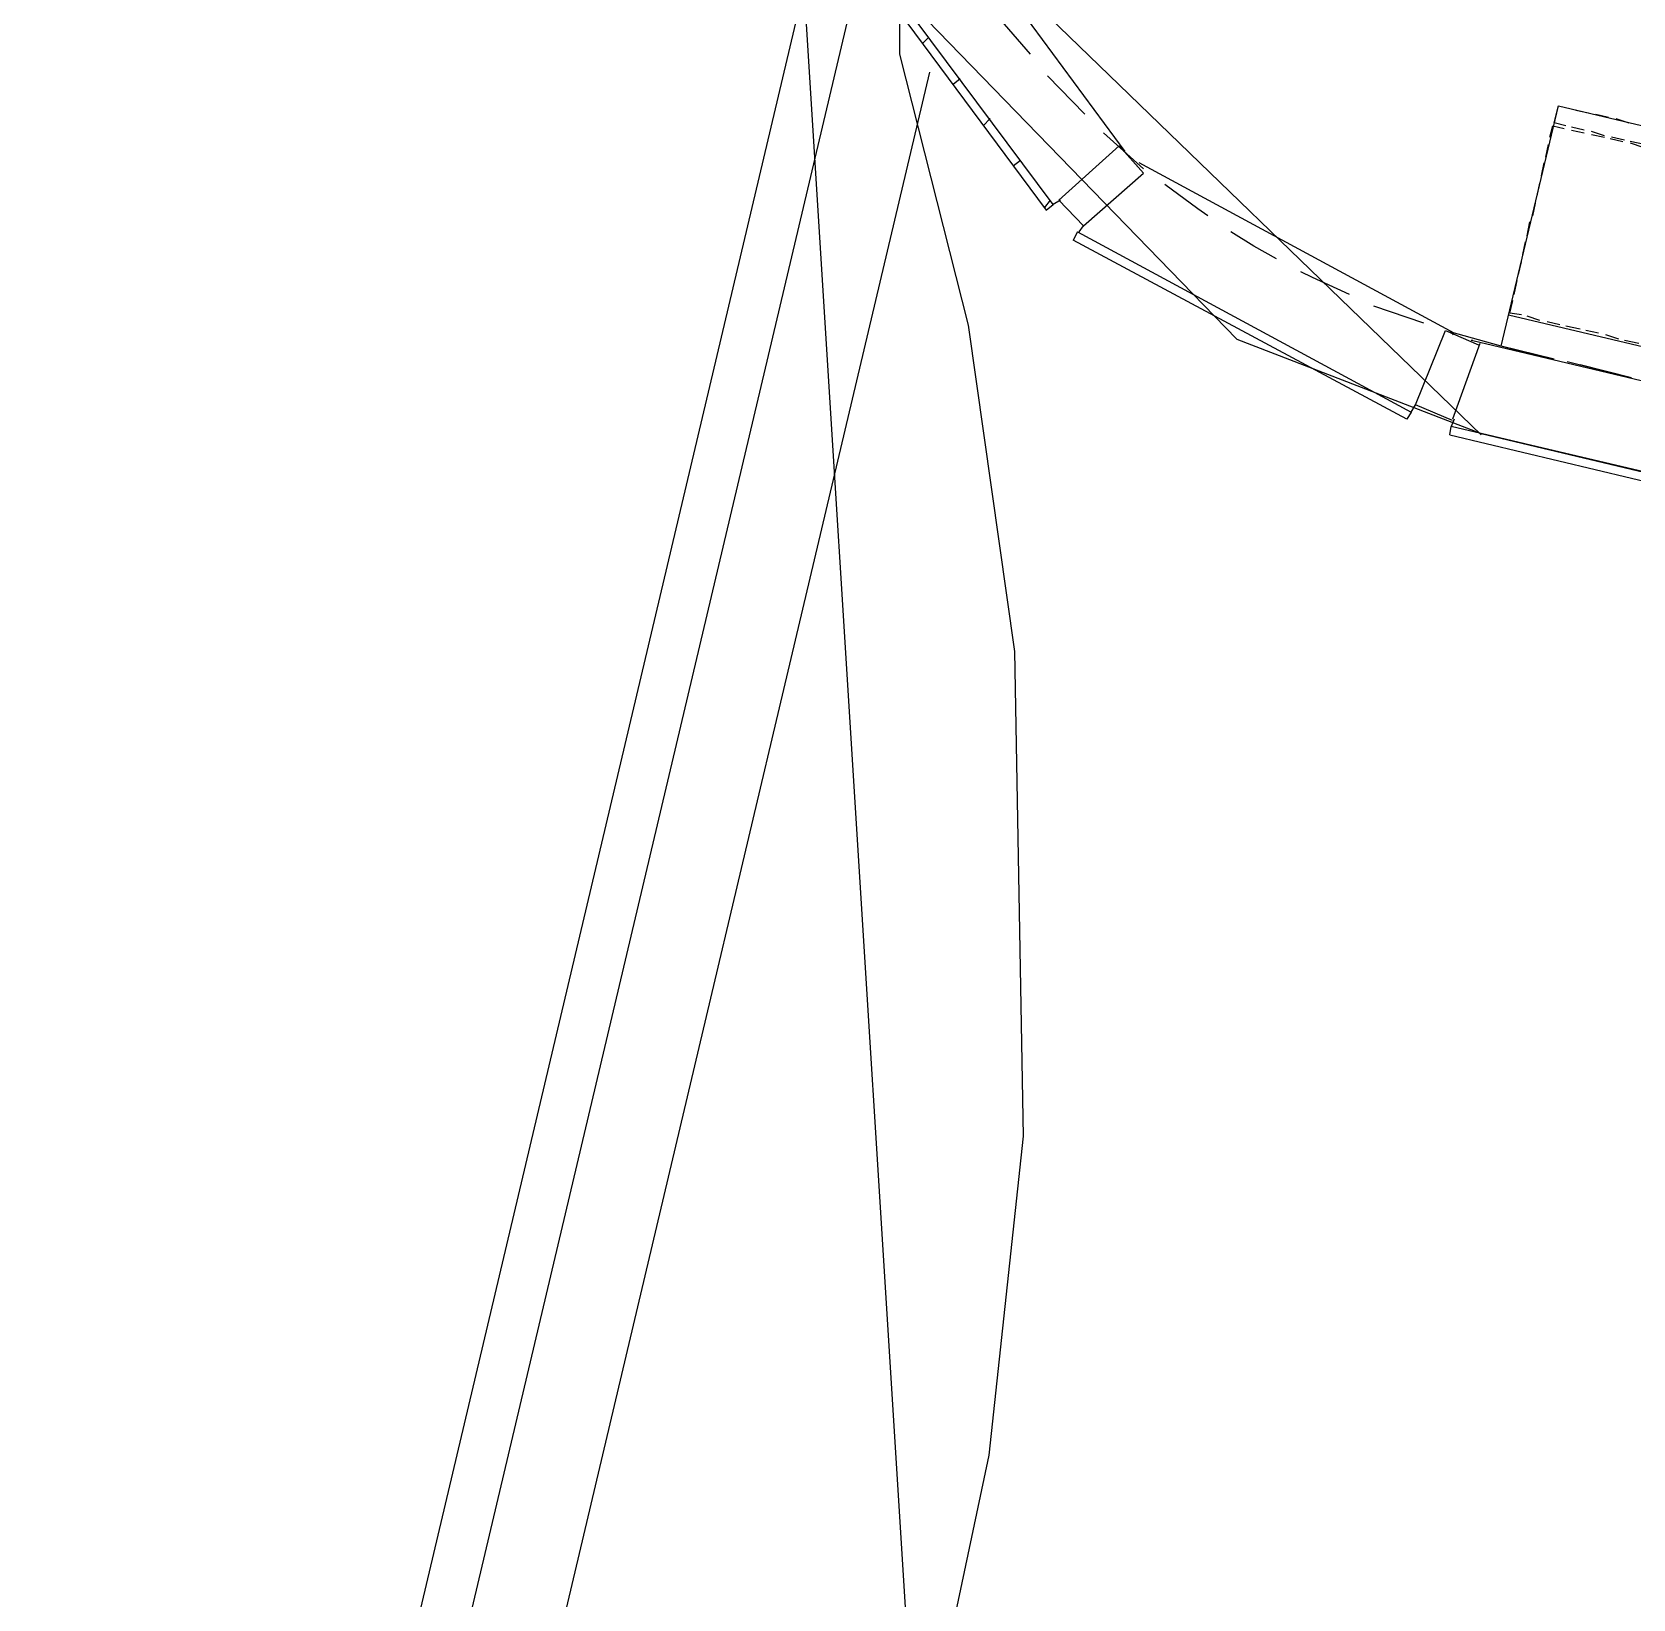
# Model space of a CAD drawing. Header units: feet. Extents: x -84 to 198, y -22 to 181.
# Drawn here: x 21.01 to 35.92, y 97.63 to 112.22 of the extents above; entities that cross this region are included whole.
import ezdxf

# ---------------------------------------------------------------- set-up
doc = ezdxf.new("R2010")
doc.units = ezdxf.units.FT
doc.layers.add('A-AREA-UNIDAD', color=30, linetype='CONTINUOUS')
doc.layers.add('A-LINEA', color=7, linetype='CONTINUOUS')

msp = doc.modelspace()

# ---------------------------------------------------------------- linework, layer by layer
at = {"layer": 'A-AREA-UNIDAD'}
msp.add_lwpolyline([(29.088, 112.7289), (29.088, 112.0178), (29.728, 109.4933), (30.16, 106.4533), (30.24, 101.9378), (29.92, 98.9689), (29.472, 96.8533), (30.48, 96.8178), (30.8, 97.2444), (33.312, 96.6578), (33.472, 96.4978), (33.36, 96.1244), (35.76, 95.5733), (35.808, 95.3244), (36.08, 95.2533)], dxfattribs=at)
at = {"layer": 'A-LINEA'}
for p, q in [((27.9041, 114.8579), (34.5065, 108.473)), ((29.1924, 96.7574), (28.1027, 114.2207)), ((29.3067, 113.6578), (31.1867, 111.1111)), ((21.0069, 82.2403), (28.3763, 113.3838)), ((21.0069, 82.2403), (28.3763, 113.3838)), ((21.0069, 82.2403), (28.3763, 113.3838)), ((28.56, 113.1451), (32.2288, 109.3636)), ((21.5623, 82.5607), (28.7251, 112.8443)), ((29.3067, 112.1244), (29.36, 112.1778)), ((22.5845, 83.1599), (29.3705, 111.8506)), ((29.5867, 111.7378), (29.6533, 111.7911)), ((30.8133, 111.4578), (30.4667, 111.8178)), ((29.8667, 111.3511), (29.9333, 111.4178)), ((34.6933, 109.2978), (35.2267, 111.5378)), ((35.3867, 111.4978), (35.5067, 111.4711)), ((35.5733, 111.4578), (35.6933, 111.4311)), ((35.76, 111.4178), (35.88, 111.3778)), ((31.36, 110.9511), (30.9867, 111.2844)), ((35.4667, 111.3111), (35.3467, 111.3378)), ((35.3467, 111.3111), (35.4667, 111.2844)), ((35.6533, 111.2578), (35.5333, 111.2978)), ((35.5333, 111.2711), (35.6533, 111.2444)), ((31.1867, 111.1111), (31.1733, 111.1111)), ((35.1067, 111.0578), (35.1333, 111.1778)), ((35.7067, 111.2311), (35.8267, 111.2044)), ((35.84, 111.2178), (35.72, 111.2444)), ((36.0267, 111.1778), (35.8933, 111.2044)), ((35.8933, 111.1911), (36.0133, 111.1511)), ((30.1467, 110.9778), (30.2133, 111.0311)), ((31.3067, 110.9778), (31.3067, 110.9778)), ((31.3067, 110.9778), (31.3067, 110.9778)), ((34.2533, 109.4178), (31.32, 111.0044)), ((35.0667, 110.8844), (35.0933, 111.0044)), ((35.0267, 110.6978), (35.0533, 110.8178)), ((30.44, 110.5911), (30.4933, 110.6578)), ((30.5867, 110.6578), (30.52, 110.6178)), ((34.9867, 110.5111), (35.0133, 110.6311)), ((30.7467, 110.3644), (30.7067, 110.2844)), ((30.76, 110.3644), (30.8, 110.4178)), ((34.9333, 110.3244), (34.96, 110.4578)), ((34.8933, 110.1511), (34.92, 110.2711)), ((34.8533, 109.9644), (34.88, 110.0844)), ((34.8133, 109.7778), (34.84, 109.9111)), ((33.9733, 109.5111), (33.5067, 109.6711)), ((34.76, 109.5911), (44.4933, 107.2844)), ((35.0533, 109.5378), (34.9333, 109.5778)), ((35.24, 109.4978), (35.12, 109.5244)), ((35.4267, 109.4578), (35.2933, 109.4844)), ((32.2288, 109.3636), (34.5065, 108.486)), ((34.6933, 109.2978), (34.2133, 109.4311)), ((34.24, 109.4044), (34.2533, 109.4178)), ((34.2533, 109.4178), (34.24, 109.4044)), ((34.4933, 109.3244), (34.24, 108.6178)), ((34.4267, 109.3511), (34.4133, 109.3511)), ((34.4267, 109.3511), (38.4133, 108.4044)), ((35.6, 109.4178), (35.48, 109.4444)), ((35.7867, 109.3644), (35.6667, 109.4044)), ((35.9733, 109.3244), (35.84, 109.3511)), ((35.0533, 109.2044), (34.6933, 109.2978)), ((35.1867, 109.1778), (34.6933, 109.2978)), ((35.7867, 109.0311), (35.3067, 109.1511)), ((35.9067, 109.0044), (35.4267, 109.1244)), ((33.8533, 108.6844), (33.8933, 108.7511)), ((33.8533, 108.6844), (33.8933, 108.7511)), ((33.8533, 108.6844), (33.8133, 108.6178)), ((34.2533, 108.6178), (34.2267, 108.5511)), ((34.2133, 108.4711), (34.2267, 108.5511)), ((34.2133, 108.4711), (38.2, 107.5244)), ((38.2267, 107.6044), (34.2267, 108.5511))]:
    msp.add_line(p, q, dxfattribs=at)
for points in [[(30.52, 110.6178), (28.5333, 113.2844), (28.4667, 113.2444), (30.4533, 110.5644), (30.52, 110.6178)], [(30.3067, 112.0178), (30.0667, 112.2978), (30, 112.4044)], [(35.2933, 111.3511), (35.1867, 111.3778), (35.2267, 111.5378), (35.3333, 111.5111)], [(35.2267, 111.5378), (44.96, 109.2311), (44.24, 106.1778)], [(35.1467, 111.2444), (35.1733, 111.3511), (35.28, 111.3244)], [(31.1333, 111.1644), (30.5733, 110.6578), (30.8, 110.4178), (31.36, 110.9111), (31.1333, 111.1644)], [(31.96, 110.5111), (31.8667, 110.5778), (31.56, 110.8044)], [(30.7467, 110.3644), (33.8533, 108.6844), (33.8133, 108.6178), (30.7067, 110.2844)], [(32.6, 110.1111), (32.3867, 110.2311), (32.1733, 110.3644)], [(33.28, 109.7778), (32.9333, 109.9378), (32.8267, 109.9911)], [(34.88, 109.5911), (34.7733, 109.6044), (34.8, 109.7244)], [(34.24, 108.6044), (33.8933, 108.7511), (34.1733, 109.4444), (34.48, 109.3111)], [(28.68, 83.8711), (32.7333, 82.9111), (38.56, 107.5244), (34.5067, 108.4844)], [(34.5067, 108.4844), (36.9733, 107.8978), (38.56, 107.5244)]]:
    msp.add_lwpolyline(points, dxfattribs=at)

doc.saveas('drawing.dxf')
